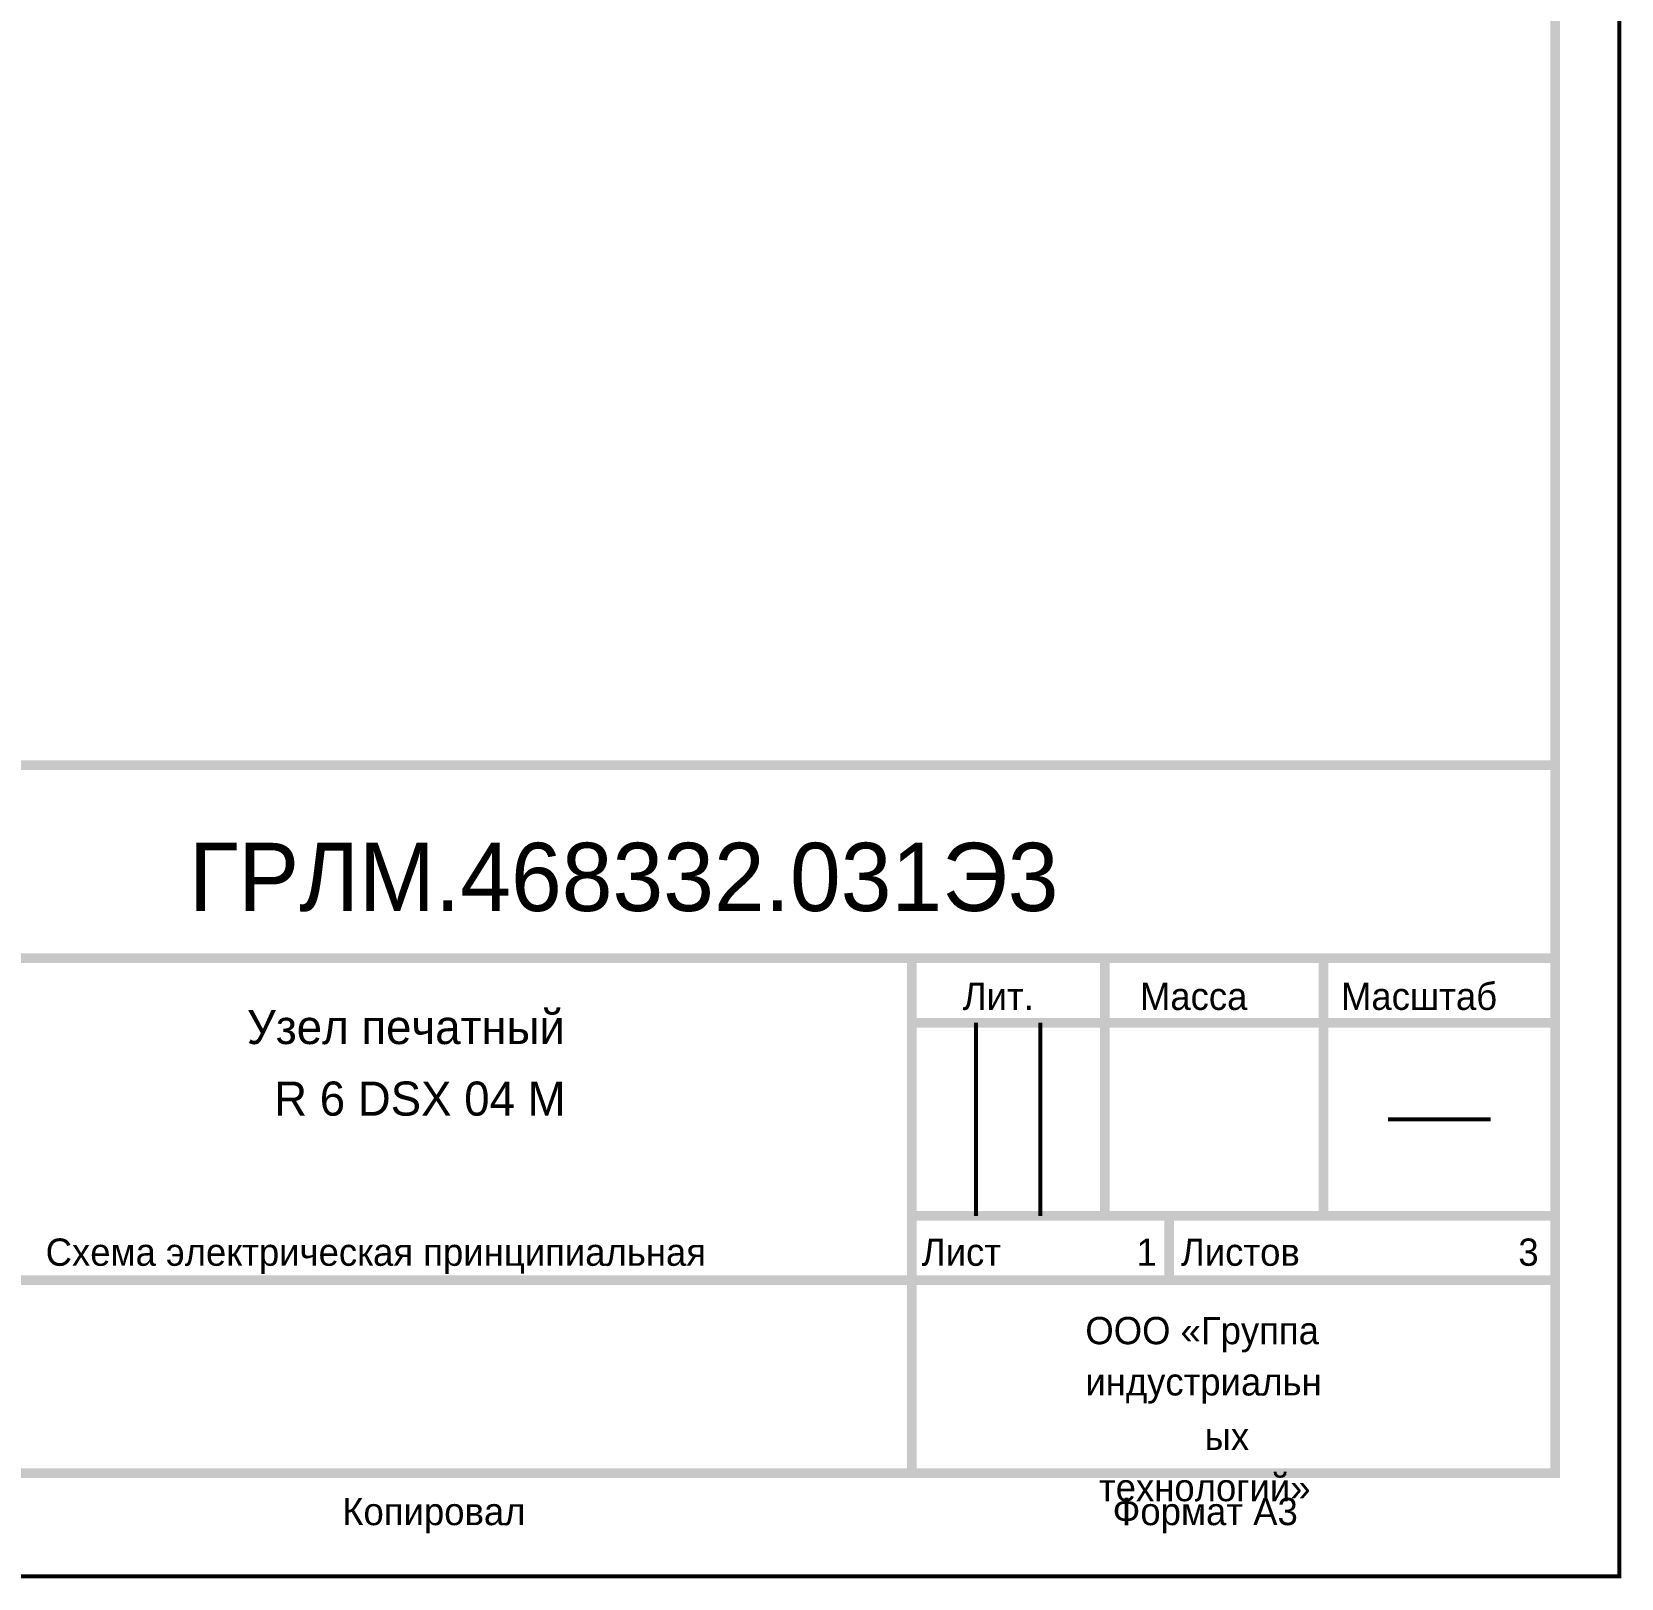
# Model space of a CAD drawing. Header units: millimetres. Extents: x 0 to 420, y 0 to 297.
# Drawn here: x 296.6 to 420.1, y -0.1 to 119.9 of the extents above; entities that cross this region are included whole.
import ezdxf

# ---------------------------------------------------------------- set-up
doc = ezdxf.new("R2010")
doc.units = ezdxf.units.MM
doc.layers.add('Sheet', color=255, linetype='Continuous')

msp = doc.modelspace()

# ---------------------------------------------------------------- linework, layer by layer
at = {"layer": 'Sheet'}
for points, const_width in [([(0.1, 297), (419.9, 297), (419.9, 0), (0.1, 0), (0.1, 297)], 0.3), ([(0.1, 297), (419.9, 297), (419.9, 0), (0.1, 0), (0.1, 297)], 0.3), ([(0.1, 297), (0.1, 0), (419.9, 0), (419.9, 297), (0.1, 297), (0.1, 297)], 0.0991), ([(0.1, 297), (0.1, 0), (419.9, 0), (419.9, 297), (0.1, 297), (0.1, 297)], 0.0991), ([(20.09, 292), (414.92, 292), (414.92, 8), (20.09, 8), (20.09, 292)], 0.749), ([(229.99, 62.99), (414.92, 62.99), (414.92, 8), (229.99, 8), (229.99, 62.99)], 0.749)]:
    msp.add_lwpolyline(points, close=True, dxfattribs=dict(at, const_width=const_width))
for points, const_width in [([(294.97, 47.99), (414.92, 47.99)], 0.749), ([(364.93, 47.99), (364.93, 8)], 0.749), ([(379.93, 47.99), (379.93, 27.98)], 0.749), ([(396.93, 47.99), (396.93, 27.98)], 0.749), ([(364.93, 42.99), (414.92, 42.99)], 0.749), ([(369.93, 42.99), (369.93, 27.98)], 0.3), ([(374.93, 42.99), (374.93, 27.98)], 0.3), ([(401.93, 35.49), (409.92, 35.49)], 0.3), ([(364.93, 27.98), (414.92, 27.98)], 0.749), ([(384.93, 27.98), (384.93, 23)], 0.749), ([(294.97, 23), (414.92, 23)], 0.749)]:
    msp.add_lwpolyline(points, dxfattribs=dict(at, const_width=const_width))

# ---------------------------------------------------------------- texts
for s, height, p in [('ГРЛМ.468332.031Э3', 5.2988, (308.78, 51.66)), ('Лит.', 2.12, (368.89, 43.98)), ('Масса', 2.12, (382.66, 43.98)), ('Масштаб', 2.12, (398.28, 43.98)), ('Узел печатный', 2.6494, (313.28, 41.33)), ('R 6 DSX 04 M', 2.6494, (315.4, 35.77)), ('Схема электрическая принципиальная', 2.1195, (297.65, 24.11)), ('Лист', 2.12, (365.71, 24.11)), ('1', 2.12, (382.4, 24.11)), ('Листов', 2.12, (385.84, 24.11)), ('3', 2.12, (412.06, 24.11)), ('ООО «Группа ', 2.1195, (378.42, 18.02)), ('индустриальн', 2.1195, (378.42, 14.04)), ('ых ', 2.12, (387.69, 9.8)), ('технологий»', 2.1195, (379.48, 5.83)), ('Копировал', 2.12, (320.69, 3.97)), ('Формат А3', 2.12, (380.54, 3.97))]:
    msp.add_text(s, height=height, dxfattribs=at).set_placement(p)

doc.saveas('drawing.dxf')
